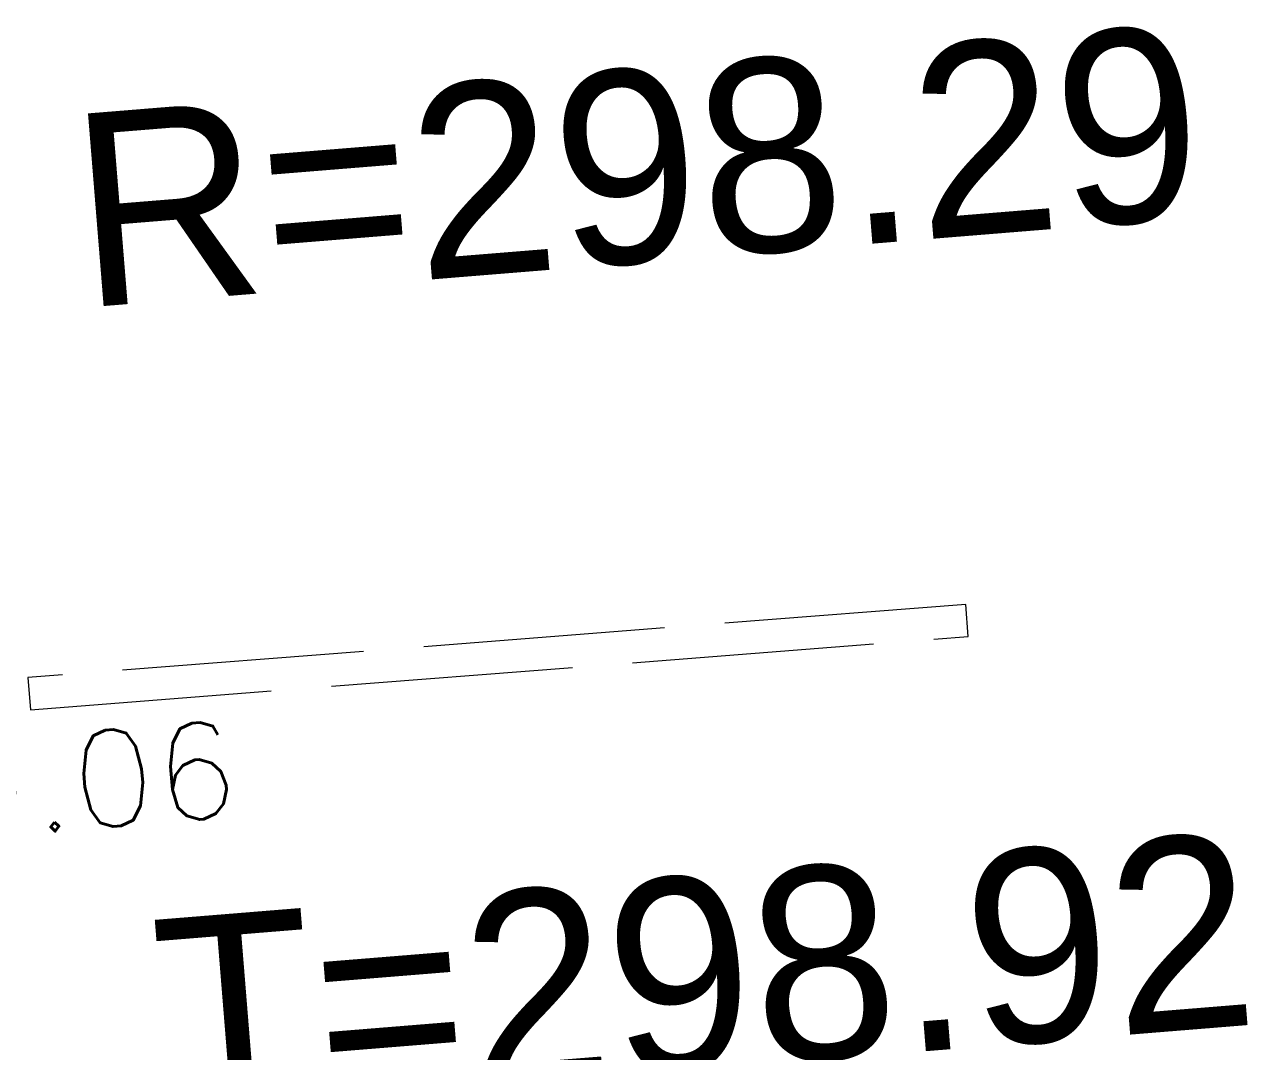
# Model space of a CAD drawing. Header units: metres. Extents: x 1851758 to 1852050, y 5187822 to 5188223.
# Drawn here: x 1851906.048 to 1851909.845, y 5187875.393 to 5187878.581 of the extents above; entities that cross this region are included whole.
import ezdxf
from ezdxf.enums import TextEntityAlignment as Align

# ---------------------------------------------------------------- set-up
doc = ezdxf.new("R2010")
doc.units = ezdxf.units.M
doc.header["$LTSCALE"] = 2.5
doc.header["$PDMODE"] = 35
doc.header["$PDSIZE"] = 0.03
doc.linetypes.add('L16', pattern=[0.375, 0.3, -0.075])
doc.layers.get('0').update_dxf_attribs({"linetype": 'CONTINUOUS', "lineweight": 30})
doc.layers.add('_SSL_ASS_EP_TXT', color=5, linetype='CONTINUOUS')
doc.layers.add('N', color=1, linetype='CONTINUOUS', plot=False)
for name, color, linetype, lineweight in [('P', 7, 'CONTINUOUS', 50), ('SIH', 252, 'L16', 18), ('Z', 7, 'CONTINUOUS', 9)]:
    doc.layers.add(name, color=color, linetype=linetype, lineweight=lineweight)
doc.styles.add('_ECRITURE', font='NEWSGOTN.TTF')
doc.styles.add('SIMPLEX', font='SIMPLEX.SHX', dxfattribs={"oblique": 27})
doc.styles.get("Standard").update_dxf_attribs({"font": 'arial.ttf'})

# ---------------------------------------------------------------- blocks, each defined once
blk = doc.blocks.new('TCPOINT')
blk.add_point((0, 0))
at = {"layer": 'N'}
blk.add_attdef('MAT', (0.2, 0.2), '', height=0.34, dxfattribs=at)
at = {"layer": 'Z', "style": 'SIMPLEX'}
blk.add_attdef('ALT', (0.2, -0.54), '', height=0.34, dxfattribs=at)

msp = doc.modelspace()

# ---------------------------------------------------------------- linework, layer by layer
at = {"layer": 'SIH'}
msp.add_lwpolyline([(1851906.0668, 5187876.454), (1851908.9779, 5187876.6811), (1851908.9701, 5187876.7808), (1851906.059, 5187876.5537)], close=True, dxfattribs=at)

# ---------------------------------------------------------------- block references
at = {"layer": 'P'}
ref = msp.add_blockref('TCPOINT', (1851905.3188, 5187876.4458, 299.06), dxfattribs=dict(at, rotation=301.9002445867005))
ref.add_attrib('MAT', '84', (1851905.4565, 5187876.4137, 299.06), dxfattribs={"layer": 'N', "height": 0.3, "rotation": 4.6408})
ref.add_attrib('ALT', '299.06', dxfattribs={"layer": 'Z', "height": 0.3, "rotation": 4.6408, "style": 'SIMPLEX'}).set_placement((1851905.2867, 5187876.3081, 299.06), align=Align.TOP_LEFT)

# ---------------------------------------------------------------- texts
at = {"layer": '_SSL_ASS_EP_TXT', "style": '_ECRITURE'}
for s, p in [('R=298.29', (1851906.2286, 5187877.7018)), ('T=298.92', (1851906.4836, 5187875.2021))]:
    msp.add_text(s, height=0.6, rotation=4.6408, dxfattribs=at).set_placement(p)

doc.saveas('drawing.dxf')
